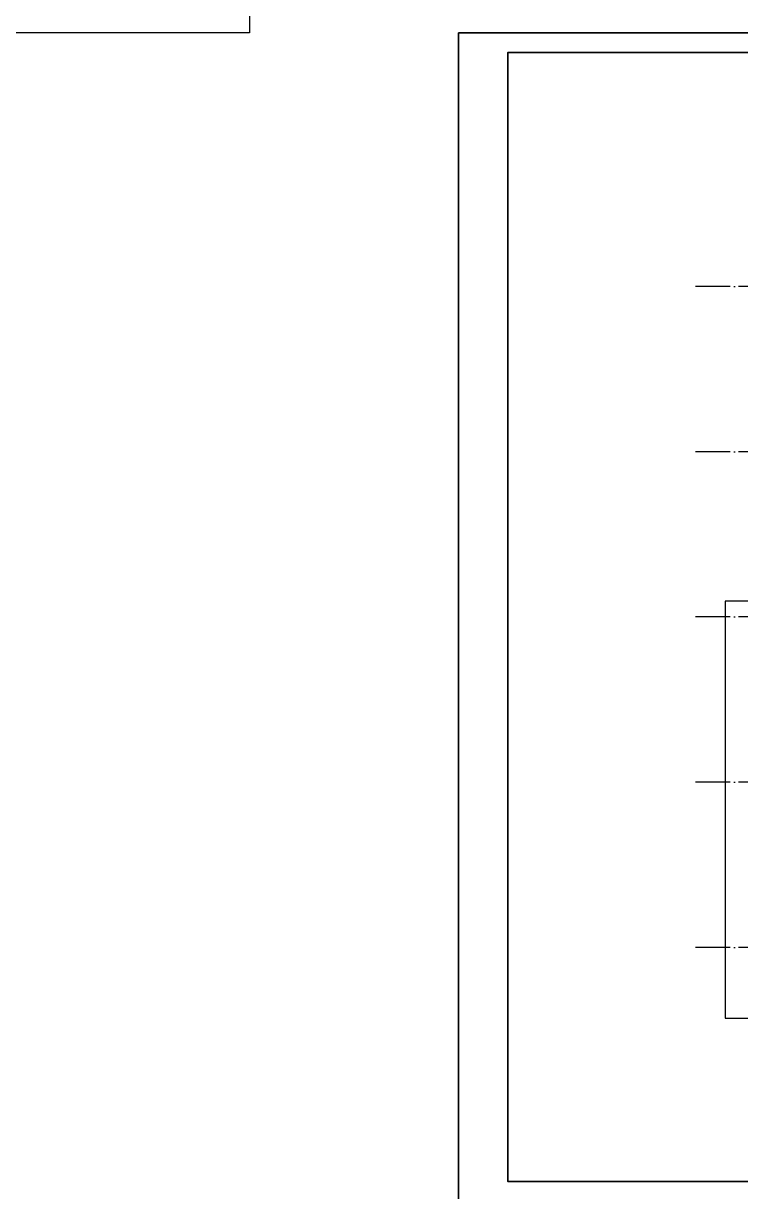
# Model space of a CAD drawing. Extents: x -292644 to 263613, y -713695 to 491457.
# Drawn here: x 71093 to 107545, y 225189 to 284576 of the extents above; entities that cross this region are included whole.
import ezdxf
from ezdxf.xclip import XClip

# ---------------------------------------------------------------- set-up
doc = ezdxf.new("R2010")
doc.units = 0
doc.header["$LTSCALE"] = 1000
doc.header["$MEASUREMENT"] = 0
doc.linetypes.add('104-10 轴网$0$DOTE', pattern=[2.42, 2, -0.2, 0.02, -0.2])
doc.linetypes.add('X-104 8#10#平面_t3$0$109-34 轴网$0$L1$0$$AUDIT_BAD_LTYPE1', pattern=[0])
doc.layers.get('0').update_dxf_attribs({"linetype": 'CONTINUOUS'})
doc.layers.get('Defpoints').update_dxf_attribs({"linetype": 'CONTINUOUS'})
doc.layers.add('104-10 轴网$0$A_AXIS-轴线', color=36, linetype='104-10 轴网$0$DOTE')
doc.layers.add('X-104 8#10#平面_t3$0$A-SUR_看线', color=231, linetype='CONTINUOUS')
doc.layers.add('8#楼幕墙$0$04-不打印_辅助线', color=165, linetype='CONTINUOUS', plot=False)
doc.layers.add('X-104 8#10#平面_t3$0$04-不打印_辅助线', color=165, linetype='CONTINUOUS', plot=False)

# ---------------------------------------------------------------- blocks, each defined once
blk = doc.blocks.new('104-10 轴网')
at = {"layer": '104-10 轴网$0$A_AXIS-轴线', "linetype": '104-10 轴网$0$DOTE'}
for p, q in [((0, -6500), (0, 40100)), ((8400, -6500), (8400, 40100)), ((16800, -6500), (16800, 40100)), ((25200, -6500), (25200, 40100)), ((33600, -6500), (33600, 40100)), ((42000, -6500), (42000, 40100)), ((120430, 40100), (120430, -6500)), ((128830, 40100), (128830, -6500)), ((137230, 40100), (137230, -6500)), ((145630, 40100), (145630, -6500)), ((154030, 40100), (154030, -6500)), ((162430, 40100), (162430, -6500)), ((-6500, 33600), (48500, 33600)), ((168930, 33600), (113930, 33600)), ((-6500, 25200), (48500, 25200)), ((168930, 25200), (113930, 25200)), ((-6500, 16800), (48500, 16800)), ((168930, 16800), (113930, 16800)), ((-6500, 8400), (48500, 8400)), ((168930, 8400), (113930, 8400)), ((-6500, 0), (48500, 0)), ((168930, 0), (113930, 0))]:
    blk.add_line(p, q, dxfattribs=at)
at = {"layer": 'Defpoints'}
for points in [[(-16050, 45500), (58050, 45500), (58050, -11900), (-16050, -11900)], [(104380, 45500), (178480, 45500), (178480, -11900), (104380, -11900)]]:
    blk.add_lwpolyline(points, close=True, dxfattribs=at)
blk = doc.blocks.new('图框-A1')
for points, const_width in [([(0, 0), (841, 0), (841, 594), (0, 594)], 0.05), ([(766, 584), (25, 584), (25, 10), (766, 10)], 0.5)]:
    blk.add_lwpolyline(points, close=True, dxfattribs=dict(const_width=const_width))
at = {"const_width": 0.05}
blk.add_lwpolyline([(0, 297), (2, 297)], dxfattribs=at)
blk = doc.blocks.new('8#楼幕墙')
at = {"layer": '8#楼幕墙$0$04-不打印_辅助线'}
blk.add_lwpolyline([(-18550, 224700), (65550, 224700), (65550, 284100), (-18550, 284100)], close=True, dxfattribs=at)
blk = doc.blocks.new('X-104 8#10#平面_t3')
at = {"linetype": 'X-104 8#10#平面_t3$0$109-34 轴网$0$L1$0$$AUDIT_BAD_LTYPE1'}
blk.add_lwpolyline([(177307, 284100), (177307, 224700), (93207, 224700), (93207, 284100)], close=True, dxfattribs=at)
at = {"layer": 'Defpoints', "color": 1}
blk.add_lwpolyline([(-53989, 387679), (82585, 387679), (82585, 284100), (-53989, 284100)], close=True, dxfattribs=at)
at = {"layer": 'X-104 8#10#平面_t3$0$04-不打印_辅助线', "linetype": 'X-104 8#10#平面_t3$0$109-34 轴网$0$L1$0$$AUDIT_BAD_LTYPE1'}
blk.add_lwpolyline([(177307, 224700), (93207, 224700), (93207, 284100), (177307, 284100)], close=True, dxfattribs=at)
at = {"layer": 'X-104 8#10#平面_t3$0$A-SUR_看线'}
blk.add_lwpolyline([(108157, 255200), (106757, 255200), (106757, 234000), (120957, 234000), (120957, 236800)], dxfattribs=at)
at = {"xscale": 100, "yscale": 100, "zscale": 100}
blk.add_blockref('图框-A1', (93207, 224700), dxfattribs=at)
at = {"linetype": 'X-104 8#10#平面_t3$0$109-34 轴网$0$L1$0$$AUDIT_BAD_LTYPE1'}
ref = blk.add_blockref('8#楼幕墙', (111757, 0), dxfattribs=at)
XClip(ref).set_block_clipping_path([(-18549.9999999995, -12899.9999999999), (65550.0000000003, 284100.0000000003)])
ref = blk.add_blockref('104-10 轴网', (-8673, 237600), dxfattribs=at)
XClip(ref).set_block_clipping_path([(104379.5977508624, -11900), (178479.5977508624, 45500)])

msp = doc.modelspace()

# ---------------------------------------------------------------- block references
msp.add_blockref('X-104 8#10#平面_t3', (0, 0))

doc.saveas('drawing.dxf')
